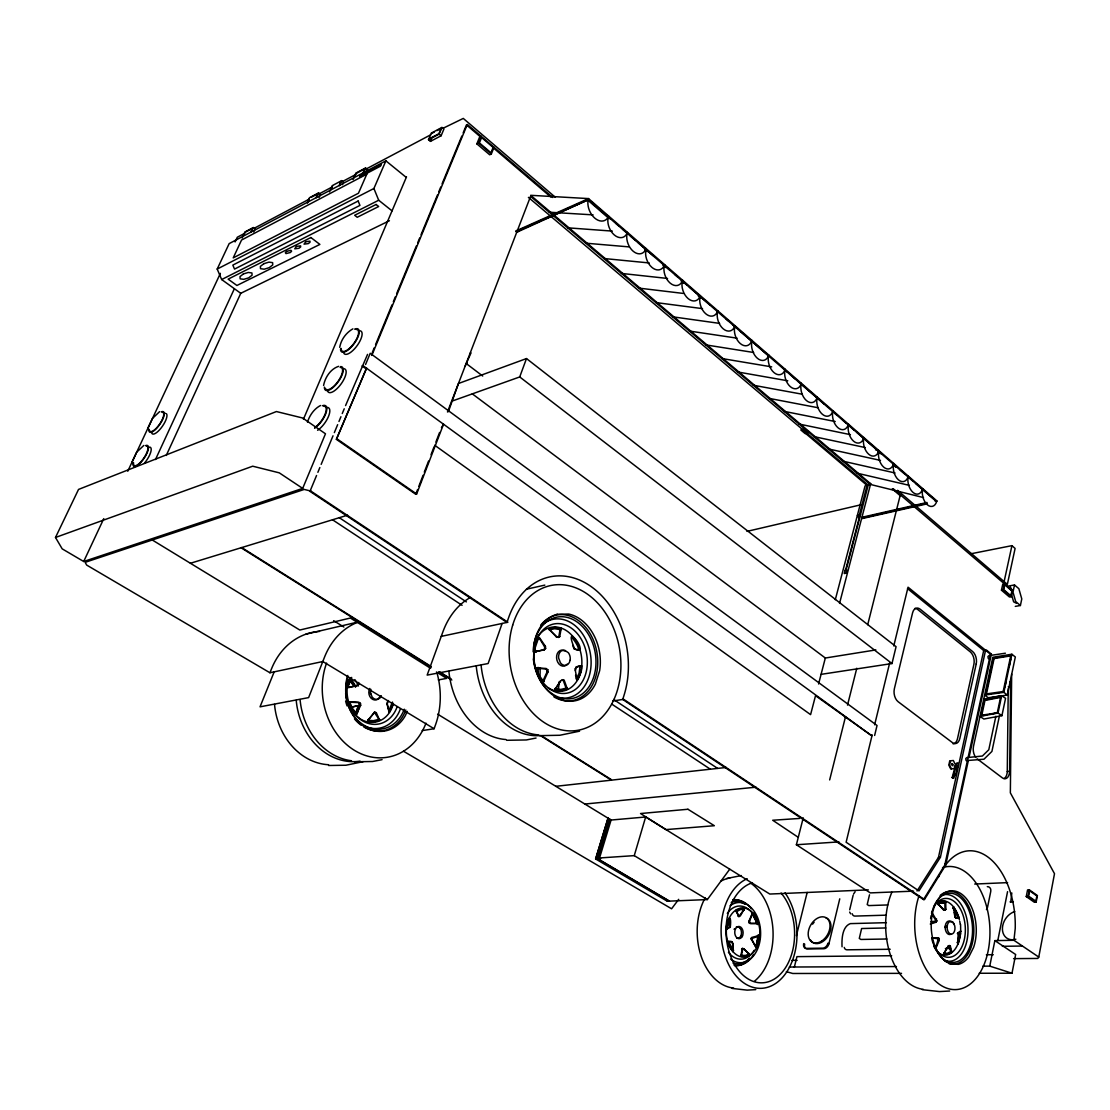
<?xml version="1.0" encoding="UTF-8"?>
<svg xmlns="http://www.w3.org/2000/svg" width="1110" height="1110" viewBox="0 0 1110 1110"><rect width="100%" height="100%" fill="white"/><g stroke="black" fill="none" stroke-linecap="round" stroke-linejoin="round"><path stroke-width="1.5" d="M977.133 758.824L1002.372 777.874A9.268 5.467 82.8 0 0 1009.628 771.27L1010.586 686.479A9.13 5.37 81.2 0 0 1009.989 681.804M1011.668 674.075L1010.35 792.845L1054.5 873.695L1038.766 957.07L1037.808 958.443L1013.569 958.638M1004.259 778.471A9.255 5.481 82.9 0 0 1007.269 771.492L1008.241 688.519M945.859 909.284L945.72 901.611L941.474 901.445L937.437 903.262L943.222 909.617L945.151 910.158L945.859 909.284L944.374 910.02M944.985 909.257L944.874 902.652L941.211 902.499L937.728 904.081M534.687 652.014L543.525 649.752L544.746 648.517L544.552 646.686L538.738 637.265L535.436 643.911L533.841 651.736L544.233 649.919L545.634 648.476L545.426 646.353L539.515 637.695M959.706 931.831L960.802 931.29L957.333 933.538L959.706 931.831L957.417 942.709L958.166 943.944L960.719 933.579L960.58 924.408M950.84 934.204A6.771 4.135 86.1 0 1 948.009 934.009A6.771 4.135 86.3 0 1 945.165 927.461L945.221 926.281A6.771 4.135 86.1 0 1 951.298 922.049M949.438 945.456L947.69 946.428L950.299 945.9L951.88 952.38L947.871 954.336L943.611 954.295L946.913 947.663M379.662 720.307L374.348 712.273L367.577 721.125L373.737 721.791L379.662 720.307L376.304 712.648L374.348 712.273M758.962 935.536L756.007 946.983L750.832 938.602L751.775 937.423L758.962 935.536L756.007 946.983M943.611 954.295L943.847 952.644M726.231 929.334C726.259 919.815 732.142 911.504 730.269 927.294L726.231 929.334L727.314 928.848L729.964 918.9L729.325 917.776M755.438 946.691L751.553 938.644L758.56 936.008M567.404 689.102L561.341 690.67L555 689.823L560.689 680.763L562.867 679.625L564.255 680.402L567.404 689.102L566.044 688.117L563.325 680.624L562.132 679.958M580.044 666.305L579.087 673.229L576.367 678.931L577.2 680.375C579.892 676.309 586.621 660.644 575.757 667.457L581.473 665.709M730.269 927.294L729.52 918.095M533.841 651.736L538.738 637.265M574.966 668.608L577.2 680.375M575.355 670.565L576.492 667.041M740.856 955.752L742.354 948.439L744.102 948.925L749.472 954.628L745.379 956.404L741.064 956.376L742.992 948.578M1038.766 957.07L1013.943 940.295L1015.22 928.598A69.375 41.667 85.9 0 0 991.951 860.403A69.375 41.667 85.9 0 0 946.372 863.982L924.463 899.516L923.506 899.558L622.738 699.453L624.181 694.818A82.334 61.702 79.7 0 0 589.646 585.539A82.334 61.702 79.7 0 0 508.616 617.659L506.965 622.433L309.967 491.369L316.558 475.496M393.384 703.379L389.346 712.37L386.849 703.629L387.862 700.882M389 711.94L387.279 703.698L388.458 700.521M735.916 910.852L740.092 908.577L744.394 908.701L740.439 915.736L738.844 916.61L735.916 910.852L739.44 916.43M736.915 911.476L740.523 909.52L744.213 909.631M953.657 906.939L953.185 908.646L953.601 907.397L955.433 917.026L956.209 917.956L959.165 917.79L953.657 906.939L953.226 908.258L957.972 917.595L955.419 917.748L956.209 917.956M351.787 706.931L358.225 705.877L356.629 712.634M358.225 705.877L356.088 712.093M348.471 687.645L356.837 685.55L358.599 682.497L358.724 684.398L357.378 685.702L347.707 687.409L350.718 677.613M347.707 687.409L351.676 677.391M339.729 347.375C340.936 339.716 346.181 332.681 352.869 328.851M875.512 449.827L878.884 450.577L878.454 453.421A12.182 7.506 76.2 0 0 883.685 467.13A12.182 7.506 76.2 0 0 892.759 465.812L893.689 463.425L893.272 466.242A12.085 7.395 76.6 0 0 898.434 479.839A12.085 7.395 76.6 0 0 907.37 478.465L908.271 476.079L907.869 478.896A12.002 7.298 76.9 0 0 912.975 492.382A12.002 7.298 76.9 0 0 921.772 490.953L922.66 488.566L922.271 491.369A11.919 7.201 77.2 0 0 927.322 504.745A11.919 7.201 77.2 0 0 935.98 503.246L936.84 500.874L588.536 198.593L530.663 195.304L871.891 484.82L923.52 497.585M943.68 953.24L947.357 953.282L950.812 951.589L948.689 945.637M323.579 385.503C325.063 377.442 330.6 368.881 338.661 366.328M848.637 424.325L848.179 427.183A12.363 7.714 75.5 0 0 853.521 441.128A12.363 7.714 75.5 0 0 862.914 439.948L863.871 437.548L863.427 440.392A12.265 7.617 75.9 0 0 868.714 454.226A12.265 7.617 75.9 0 0 877.941 452.977L878.884 450.577M744.075 910.172L744.394 908.701M752.108 340.562L751.581 343.503A12.987 8.408 72.8 0 0 757.311 358.211A12.987 8.408 72.8 0 0 767.69 357.462L768.772 355.02L768.259 357.947A12.876 8.283 73.3 0 0 773.92 372.53A12.876 8.283 73.3 0 0 784.118 371.697L785.186 369.255L784.687 372.183A12.765 8.172 73.8 0 0 790.278 386.627A12.765 8.172 73.8 0 0 800.31 385.725L801.351 383.297L800.865 386.197A12.668 8.061 74.2 0 0 806.387 400.516A12.668 8.061 74.2 0 0 816.266 399.531L817.279 397.116L816.793 400.002A12.557 7.936 74.7 0 0 822.274 414.196A12.557 7.936 74.7 0 0 831.973 413.142L832.972 410.728L832.5 413.614A12.46 7.825 75.1 0 0 837.911 427.683A12.46 7.825 75.1 0 0 847.457 426.559L848.428 424.145M756.229 945.137L757.284 939.67A33.147 22.755 88 0 0 757.644 935.425M1036.13 902.194L1037.406 895.548L1029.345 889.859L1027.569 889.929L1026.264 896.575L1034.353 902.25L1036.13 902.194L1028.04 896.519L1026.264 896.575M979.2 973.262L1012.001 973.22L1015.65 954.503L994.865 940.614L989.759 966.13L982.85 966.158M1028.04 896.519L1029.345 889.859M1010.697 902.305L1011.82 892.967M997.821 940.42L1007.561 891.649M646.298 248.723L645.659 251.748A13.722 9.157 69.4 0 0 651.82 267.302A13.722 9.157 69.4 0 0 663.364 267.08L664.599 264.61L663.974 267.607A13.584 9.033 70 0 0 670.065 283.022A13.584 9.033 70 0 0 681.401 282.703L682.608 280.233L682.012 283.23A13.459 8.908 70.6 0 0 688.02 298.493A13.459 8.908 70.6 0 0 699.147 298.077L700.341 295.621L699.758 298.604A13.334 8.783 71.2 0 0 705.696 313.728A13.334 8.783 71.2 0 0 716.63 313.228L717.795 310.772L717.226 313.741A13.223 8.658 71.8 0 0 723.096 328.726A13.223 8.658 71.8 0 0 733.849 328.13L734.973 325.688L734.418 328.643A13.098 8.533 72.3 0 0 740.217 343.489A13.098 8.533 72.3 0 0 750.79 342.81L751.9 340.368M1004.841 687.062L1006.229 680.472M1009.018 667.304L1010.752 659.062M1011.876 654.234L1015.331 656.995L1007.339 695.054L1003.842 692.335L1011.876 654.234L992.839 657.273L973.498 746.308A9.38 5.619 82.5 0 0 975.787 757.464M999.375 716.075L991.924 751.414L983.946 759.226L966.13 760.614L965.755 758.588L966.782 757.63L982.405 756.021L988.788 749.763L995.878 716.241M1001.914 715.672L998.015 713.036L979.977 716.422L983.876 719.03L1001.914 715.672L1005.563 698.315L1001.678 695.665L983.696 699.203M997.404 712.232L1000.679 696.761L984.292 699.98L980.976 715.326L998.098 712.703L989.884 714.257M1015.289 606.379L1020.395 605.505L1021.783 598.942L1018.855 588.688L1014.512 584.97L1007.713 586.191M998.015 713.036L1001.678 695.665M1003.801 692.002L1003.176 691.516L1010.821 655.288L993.478 658.05L985.722 694.014L986.346 694.499L994.102 658.535L993.478 658.05M1011.557 592.56L1010.877 595.751L1003.704 589.632L1004.744 584.831L1011.904 590.964M1011.141 596.694L1003.163 589.896L1004.467 583.888L1002.76 584.207L1001.456 590.201L1009.434 596.986L1011.141 596.694L1012.431 590.7L893.148 488.677M1014.512 584.97L1012.986 592.116L1015.664 601.481L1020.395 605.505M981.67 715.797L984.972 700.452L1001.373 697.233M1004.12 581.598L1011.932 545.648L971.111 553.737M923.506 899.558L944.776 865.134L990.467 654.234L908.049 587.19L893.786 645.923M968.336 760.6L945.72 865.078L944.776 865.134M969.058 757.228L991.383 654.095L986.485 650.099L983.696 650.529L907.508 588.633M954.933 765.747L954.322 768.536L950.729 768.952L948.814 765.095L949.744 760.891L953.324 760.489L955.238 764.346M917.026 890.997L938.463 857.406L983.696 650.529M872.196 734.862L846.125 842.24L918.969 890.914L940.392 857.295L985.569 650.238M608.558 215.964L607.891 219.017A14 9.421 68.1 0 0 614.205 234.876A14 9.421 68.1 0 0 626.165 234.848L627.455 232.378L626.803 235.403A13.861 9.296 68.8 0 0 633.047 251.124A13.861 9.296 68.8 0 0 644.799 250.999L646.062 248.515M950.493 760.808L949.563 765.012L951.478 768.883M557.775 637.348L558.829 636.64L560.05 629.592L554.611 628.718L549.367 629.911L548.77 628.76L554.875 627.386L561.188 628.399L559.759 636.585L558.538 637.404L556.193 636.738L548.77 628.76M956.279 769.785L956.945 766.885M367.577 721.125L368.173 719.488M869.491 894.826L867.215 904.567L868.825 905.593L887.778 904.941M849.705 909.714L853.146 895.229M874.638 735.458L877.039 725.496L370.213 353.285L365.579 364.482M821.081 674.353L891.982 663.544L896.075 646.686L526.487 358.558L458.458 383.505L448.371 411.671M935.272 501.373L935.466 500.541L915.833 483.516M828.92 943.805L827.949 943.209A5.203 3.621 -60.6 0 1 822.885 948.148L806.318 948.384A5.162 3.552 -60.8 0 1 803.696 943.611L804.667 944.194A5.162 3.552 -60.8 0 0 807.289 948.967L823.856 948.745A5.203 3.621 -60.7 0 0 828.92 943.805L839.757 898.822M555 689.823L555.541 688.006M874.638 724.788L889.721 662.698M148.088 427.822L152.472 418.442L159.59 411.657M132.187 461.788L136.669 452.214L143.8 445.457M796.425 935.55L807.178 892.44M794.288 967.365L796.938 956.64L891.663 955.71M847.513 705.114L856.781 668.248M867.715 624.68L900.127 495.629L901.029 495.421M829.656 779.914L845.515 716.685L844.585 716.81M913.572 891.136L870.295 892.898L796.383 844.752L803.238 817.876M818.57 683.982L825.327 658.022L875.859 649.919M839.535 603.424L861.721 518.092L926.822 503.288M862.636 517.884L863.386 517.538L863.178 518.342L861.943 517.288L870.448 484.584L530.566 196.373L517.052 231.435L539.918 221.278M861.721 518.092L925.92 503.357M835.303 599.705L865.078 485.889L871.35 484.362M858.71 515.026L858.183 517.038L860 516.622M859.376 514.873L867.063 485.431L805.652 433.469M845.584 570.138L860.042 514.721M846.07 570.027L868.214 485.125L528.402 197.372M733.044 951.686L733.002 943.819L731.851 941.724C723.359 938.893 730.741 949.189 733.044 951.686L733.543 950.104M392.468 702.047L388.625 711.08L389.346 712.37M645.659 816.988L611.083 820.04L599.553 857.961L634.254 855.63L645.659 816.988L769.785 894.049L868.297 889.873M953.767 778.36L952.852 777.68L956.862 762.986L957.722 762.875L958.318 764.068L955.696 774.169L953.06 778.276L952.144 777.597L955.821 764.346L956.404 765.539M667.318 901.237L595.612 858.946L608.169 817.723L595.668 858.987M609.57 819.249L597.513 858.862L669.177 901.167M609.889 819.18L597.832 858.793L669.496 901.112M572.649 636.169L572.122 637.764C574.605 640.442 583.638 653.665 573.814 648.587C592.712 657.536 561.341 617.091 574.605 648.74M307.456 422.091C309.676 415.334 314.075 408.813 320.512 405.511M502.108 623.459L488.123 663.544L427.142 675.116L442.918 631.784A79.157 61.328 79.9 0 1 470.446 597.43M422.188 730.588L434.107 728.743L435.606 724.553A73.427 60.245 80.3 0 0 437.132 673.381M447.483 411.976L516.719 232.295L588.577 199.633L610.833 218.934M451.603 401.265L519.716 376.942L526.487 358.558M958.069 933.274L958.166 943.944M516.802 231.241L517.135 230.38L517.94 231.047L517.607 231.907L516.261 230.769L516.719 232.295M336.385 439.352L366.55 368.201L336.385 439.352L415.764 494.283L417.596 489.538M418.817 486.374L423.077 475.288M424.298 472.125L428.571 461.052M431.013 454.725L434.052 446.803M435.897 442.044L439.574 432.484M441.419 427.711L443.542 424.214L416.652 494.006L415.764 494.283M931.942 937.742L937.811 937.756L939.046 938.685L939.185 940.461L935.536 949.092L938.2 938.81L932.4 938.005M748.931 921.175L752.289 913.502L757.603 923.298L750.249 923.589L749.083 922.771L748.931 921.175L750.776 923.367L757.075 923.631M749.652 921.286L752.289 913.502M476.842 143.856L478.493 143.023L481.213 136.322L479.575 137.168L476.842 143.856L489.69 154.79L491.341 153.971L494.033 147.283M274.184 671.855L260.031 706.834L308.622 697.607L324.481 657.245A73.427 60.245 80.3 0 1 357.6 622.308M441.253 636.377L507.881 622.238L310.842 491.078L304.223 489.427L85.123 562.34L86.691 565.087L269.924 672.757L271.603 668.608A70.86 59.579 80.5 0 1 319.5 631.437M372.266 352.605L374.237 347.818M375.555 344.641L392.024 304.834M393.342 301.642L395.313 296.87M396.631 293.678L416.389 245.907M417.707 242.729L419.691 237.956M421.009 234.765L437.479 194.958M438.783 191.766L440.767 186.993M442.085 183.816L461.843 136.044M463.161 132.853L466.45 124.889L480.949 137.293M371.822 355.436L467.324 124.445L552.752 197.511M317.876 472.319L319.846 467.546M321.165 464.368L333.028 435.786M334.346 432.609L337.648 424.672M338.966 421.495L340.936 416.722M342.255 413.544L344.239 408.785M345.557 405.608L367.549 354.368M543.289 682.22L543.04 680.721L547.119 671.869L546.911 669.968L545.468 668.9L535.519 668.248L538.669 675.879L543.289 682.22L548.021 671.925L547.799 669.732L546.12 668.484L536.283 667.845M302.683 488.4L325.48 433.788L302.628 417.998L276.418 411.546L78.532 489.427L55.5 537.476L62.188 548.853L83.694 561.507L302.683 488.4L279.276 472.846L252.705 466.2L55.5 537.476M441.1 135.767L443.889 129.107L441.933 127.456L431.304 133.089L428.502 139.721L430.458 141.358L441.1 135.767L439.13 134.116L428.502 139.721M439.13 134.116L441.933 127.456M430.458 141.358L431.582 138.708M303.432 419.233L406.51 176.851M356.338 714.493L359.737 703.56L358.391 702.63L349.039 702.13L351.967 708.902L356.338 714.493L360.681 705.308L360.459 703.365L358.891 702.269L349.747 701.756M347.707 685.883L349.941 679.889L349.553 681.582M389.43 220.724L240.759 293.304L221.667 279.54L217.199 269.064L373.904 188.492L385.892 160.839L406.26 177.42M366.328 172.092L367.452 169.525L365.537 167.985L355.894 173.091L353.077 179.487M362.512 174.02L364.774 168.886L356.102 173.479M363.289 173.118L365.537 167.985M342.449 184.69L343.573 182.151L341.672 180.639L332.334 185.606L329.503 191.919M339.23 185.328L340.923 181.527M339.41 185.717L341.672 180.639M330.822 189.768L332.514 185.98M316.114 197.552L317.807 193.778L311.008 197.386M316.419 197.622L318.542 192.918L320.429 194.389L319.028 197.525M307.373 202.395L309.482 197.719L318.542 192.918M307.401 203.102L309.093 199.356M166.264 455.447L240.759 293.304M407.287 711.399L405.303 715.7A39.349 32.315 80.3 0 1 370.476 729.686A39.349 32.315 80.3 0 1 345.668 693.93L346.445 680.277A39.349 32.315 80.3 0 1 347.777 675.435M953.06 778.276L954.975 774.114M155.469 459.54L234.376 288.711M253.69 231.976L255.092 228.951L253.233 227.564L244.963 231.948L242.147 237.97M250.846 232.018L252.539 228.382L245.088 232.323M251.124 232.101L253.233 227.564M127.761 471.25L220.391 273.351M235.098 241.938L237.304 237.235L244.908 233.197M217.199 269.064L229.159 243.617L385.892 160.839M83.694 561.507L103.785 518.634M381.327 695.734L379.093 698.107A7.201 5.925 80.4 0 1 371.031 698.121A7.201 5.925 80.4 0 1 369.838 688.45M742.104 936.66L742.521 935.813A6.091 4.19 88 0 0 740.87 927.225A6.091 4.19 88 0 0 735.111 929.903A6.091 4.19 88 0 0 737.456 938.186A6.091 4.176 87.9 0 0 742.104 936.66L740.939 935.688L742.521 935.813M733.433 950.479L728.757 941.946L731.851 941.724M853.576 893.98L855.116 891.788M943.791 953.601L948.273 946.372M738.844 916.61L744.227 909.34M379.093 698.107L380.855 696.733A6.854 5.633 80.3 0 1 372.211 697.191L370.49 692.862A6.854 5.633 80.3 0 1 370.948 689.407M555.208 688.977L560.689 680.763M667.263 901.209L707.347 899.572L729.742 869.199M930.652 923.492L936.035 920.898L931.498 913.114M930.291 924.075L935.938 922.257L936.909 920.939L931.637 911.907M367.757 720.362L374.93 711.982M678.696 899.336L671.592 908.785L403.429 751.206M944.874 902.652L945.72 901.611M741.064 956.376L741.702 954.878M945.096 903.235L945.984 902.277M560.05 629.592L561.188 628.399M560.259 630.258L561.424 629.162M350.926 707.389L357.489 705.655M572.746 645.34L573.426 647.421M738.164 938.325L736.776 938.228L739.468 937.714A5.786 3.968 88 0 0 740.148 928.321M756.659 923.395L757.603 923.298M945.165 927.461L947.149 926.337A6.452 3.927 86.2 0 1 952.921 922.271L954.711 925.754A6.452 3.927 86.2 0 1 952.505 933.829L951.159 934.148A6.452 3.927 86.2 0 1 947.149 926.337L945.221 926.281M431.554 133.477L434.287 132.034M437.021 130.578L441.114 128.413L438.88 133.741L429.306 138.778M254.051 228.355L308.857 199.328M319.513 193.681L331.696 187.229M342.366 181.596L356.06 174.339M365.204 169.497L430.666 134.823M442.848 128.371L463.272 118.423L555.388 197.316M535.519 668.248L537.004 668.345M959.539 931.665L960.622 931.096M349.039 702.13L350.524 702.186M221.667 279.54L378.704 200.244L392.038 210.872M726.467 929.514L727.314 928.848M530.566 196.373L531.44 195.971M549.256 212.218L593.087 214.868M516.261 230.769L588.536 198.593L588.203 199.495A14.943 10.101 67.4 0 0 594.696 218.059A14.943 10.101 67.4 0 0 608.336 216.95M515.928 231.643L588.203 199.495L936.646 501.706L936.84 500.874L936.063 501.054M543.054 219.877L588.577 199.633M567.654 227.814L612.304 231.102M566.044 688.117L560.814 689.463L555.361 688.741M585.775 243.187L629.092 246.892M603.84 258.505L649.197 262.945M378.413 719.446L373.321 720.709L368.021 720.14M621.42 273.421L667.526 278.444M544.552 646.686L545.426 646.353M638.736 288.1L683.469 293.442M470.099 353.271L470.987 352.938L465.229 365.912M467.06 363.15L466.158 363.483L482.711 376.04M580.363 666.597L581.834 666.042M655.788 302.558L702.519 308.635M672.604 316.808L719.599 323.385M689.365 331.044L737.068 338.161M705.696 344.877L753.648 352.48M309.967 491.369L310.842 491.078M721.778 358.516L771.672 366.869M737.637 371.961L787.767 380.785M753.274 385.225L802.336 394.23M190.407 563.269L347.569 515.165M526.473 589.202L544.83 585.109M768.689 398.296L817.959 407.717M726.592 878.509L741.383 875.568M733.155 951.256L733.002 943.819M784.076 411.338L835.233 421.536M359.737 703.56L360.459 703.365M799.061 424.048L850.413 434.648M546.911 669.968L547.799 669.732M813.838 436.591L865.384 447.58M954.85 915.278L954.753 916.943M828.421 448.953L880.48 460.4M842.795 461.136L895.035 472.971M935.786 919.316L936.618 919.108M856.989 473.165L909.367 485.361M375.527 712.842L376.304 712.648M563.325 680.624L564.255 680.402M869.186 483.516L870.087 483.294M305.93 634.171L357.42 622.155M746.975 531.385L861.18 504.717M857.378 515.331L860.528 514.61M861.943 517.288L927.016 502.469M862.276 518.55L927.405 503.801M363.192 761.654L345.931 765.234L328.56 765.498M579.545 731.185L559.815 735.264L539.529 735.639M269.924 672.757L322.802 661.532L434.107 728.743M536.061 738.039L526.334 739.954L506.687 740.287M382.09 759.656L372.571 761.502L354.7 761.793M983.307 715.492L986.596 714.868M438.297 679.931L446.664 678.376L436.452 671.98M1001.456 590.201L1003.163 589.896M1011.321 590.687L1012.223 590.534L1010.28 586.871M1016.413 603.271L1013.624 601.828L1011.39 594.044M994.102 658.535L1011.446 655.774L1010.821 655.288M737.928 916.18L738.649 916.069M749.083 922.771L749.777 922.66M612.678 701.02L623.667 699.314L924.463 899.516M990.467 654.234L991.383 654.095M1005.383 653.207L988.913 655.663L987.928 656.537L988.302 658.508L989.523 658.854M938.2 938.81L939.046 938.685M985.722 694.014L1003.176 691.516M987.942 694.277L991.105 693.819M995.864 693.139L999.042 692.682M1003.842 692.335L984.681 695.068L988.191 697.76L1007.339 695.054M557.151 614.302L568.695 614.052A44.192 33.12 79.7 0 1 599.636 670.745L595.39 684.065A44.192 33.12 79.7 0 1 566.031 700.923C554.806 698.842 545.926 690.448 540.445 680.777A44.192 33.12 79.7 0 1 533.591 658.688L534.132 643.398A44.192 33.12 79.7 0 1 557.178 614.288M949.438 946.025L950.299 945.9M1008.255 686.785L1010.586 686.479M952.99 765.858L951.534 764.776L951.811 763.486L953.282 764.582M555.832 786.31L611.416 780.163L541.153 736.069M726.231 767.454L612.082 780.08L541.916 736.041M584.887 804.042L755.993 787.184M1007.269 771.492L1009.628 771.27M556.193 636.738L558.538 637.404M799.491 818.445L772.699 820.248L797.743 836.982M796.383 844.752L838.938 841.893M595.612 858.946L600.663 858.613L599.553 857.961M558.829 636.64L559.759 636.585M755.771 989.62L747.155 990.134L732.003 988.413M938.463 857.406L940.392 857.295M945.068 863.788L946.011 863.733M949.702 991.022L939.49 991.577L922.354 989.676M544.746 648.517L545.634 648.476M938.005 876.636L938.949 876.595M974.705 884.046L1007.589 882.63M357.989 684.426L358.724 684.398M937.756 903.207L944.652 902.971M1010.058 901.861L1013.375 901.75M885.96 915.167L855.075 916.083A5.217 3.663 -59.2 0 1 852.216 913.752M886.418 922.674L850.329 923.617C842.115 926.642 841.685 939.393 842.046 946.802M931.082 921.508L936.243 921.383M885.822 927.96L861.61 928.529L859.293 938.436L860.916 939.462L886.904 938.991M931.928 938.172L938.852 938.047M994.865 940.614L1013.943 940.295M1002.344 946.303L1022.379 946.039M890.206 949.258L847.11 949.813A5.272 3.705 -60.5 0 1 844.252 947.385M945.387 948.537L950.562 948.467M986.374 954.78L993.256 954.711M791.957 960.386L797.146 960.358M789.349 967.032L896.464 966.546M901.528 973.359L792.762 973.484L786.366 971.666M741.577 949.258L742.312 949.286M936.035 920.898L936.909 920.939M547.119 671.869L548.021 671.925M750.832 938.602L751.553 938.644M359.931 705.238L360.681 705.308M952.144 777.597L952.852 777.68M943.222 909.617L945.151 910.158M727.591 941.779L728.757 941.946M938.325 940.337L939.185 940.461M731.212 941.516L732.558 942.446M957.972 917.595L959.165 917.79M741.882 955.419L745.601 955.446L749.125 953.906L749.472 954.628M727.771 941.446L728.909 941.655M578.601 649.6L580.169 649.919M742.354 948.439L744.102 948.925M957.875 917.887L959.054 918.136M543.525 649.752L544.233 649.919M578.352 649.863L579.878 650.224M935.203 922.021L935.938 922.257M534.59 651.334L535.311 651.556M989.759 966.13L1012.001 973.22M946.747 962.051L950.604 963.938L958.471 964.34A37.005 22.477 86.2 0 0 968.863 956.806L973.636 947.316A37.005 22.477 86.2 0 0 964.521 896.603A37.005 22.477 86.2 0 0 934.009 907.591C930 919.635 930.374 932.941 934.481 944.915A36.991 22.491 86.2 0 0 946.747 962.051A37.005 22.477 86.2 0 1 934.495 944.915M634.254 855.63L707.347 899.572M152.07 539.862L299.797 630.036L350.385 618.034L430.611 668.317M437.617 714.16L611.083 820.04M378.454 718.794L379.703 719.558M333.652 620.67L343.878 627.025M241.689 547.563L430.805 666.291M439.574 671.8L451.27 679.14M241.064 547.757L431.36 667.179M438.686 671.772L451.853 680.028M566.114 687.395L567.487 688.255M950.895 951.02L951.991 951.7M332.514 519.771L462.093 605.311M611.693 704.073L710.372 769.216M339.285 517.69L466.366 601.898M613.65 699.508L717.629 768.411M337.26 439.047L416.652 494.006M735.986 910.242L736.984 910.963M434.662 445.221L810.591 714.632L815.531 695.679L871.766 735.791L362.901 365.551M950.812 951.589L951.88 952.38M362.026 365.912L365.676 368.548M472.305 393.856L825.327 658.022M739.593 927.71L740.148 928.321L738.969 927.238A5.786 3.968 88 0 0 736.249 927.058M519.716 376.942L891.982 663.544M478.493 143.023L491.341 153.971M897.532 490.315L1007.353 584.36L1015.109 548.437L1011.932 545.648M492.812 147.436L550.81 197.011M892.218 488.872L900.127 495.629M616.064 223.485L618.686 225.76M622.613 229.159L627.844 233.697M630.466 235.972L635.697 240.509M638.319 242.785L654.026 256.41M667.124 267.774L669.732 270.035M674.977 274.586L677.586 276.848M681.512 280.261L686.757 284.798M689.379 287.074L710.317 305.236M726.023 318.861L728.646 321.137M732.572 324.536L736.499 327.95M740.425 331.349L767.912 355.2M783.618 368.825L787.545 372.238M791.472 375.638L795.398 379.051M798.021 381.313L824.203 404.026M834.678 413.114L837.287 415.39M842.532 419.927L846.458 423.326M849.081 425.602L854.312 430.139M856.934 432.414L881.798 453.99M893.578 464.216L896.2 466.477M900.127 469.891L905.358 474.428M907.98 476.703L913.211 481.24M588.244 200.535L609.196 218.698M644.563 249.348L647.172 251.623M662.892 265.234L665.514 267.51M681.221 281.135L683.843 283.411M698.245 295.898L700.868 298.16M877.649 451.423L880.272 453.699M893.37 465.048L895.978 467.324M743.644 948.828L749.167 954.017L748.861 953.393M549.145 629.523L556.707 636.682M937.437 903.262L943.819 909.7M356.199 713.147L352.425 708.333L349.914 702.505M349.941 679.889L354.146 685.286M350.08 681.165L353.701 685.813M752.538 914.682L757.131 923.118M543.04 680.721L539.058 675.269L536.352 668.692M850.676 913.849L849.649 912.115M934.148 946.553L935.189 947.774M952.921 922.271L953.989 923.77M576.367 678.931L575.563 675.31M957.292 942.432L958.013 943.611M373.904 188.492L378.704 200.244M937.797 903.928L938.033 904.65M935.633 947.343L936.049 948.606M732.017 942.362L732.544 943.958M751.803 913.932L752.122 915.042M543.622 680.236L543.969 681.665M356.74 712.717L356.976 713.994M370.49 692.862L370.685 694.041M1015.844 939.213A15.36 11.78 -57.1 0 1 1002.427 929.361A15.36 11.78 -57.1 0 1 1014.762 911.546M987.303 886.654A5.494 4.121 -56.4 0 1 990.73 891.58L987.581 907.009A5.522 4.149 -57.1 0 1 986.457 909.603M989.537 671.98A9.171 5.425 81 0 1 990.175 670.052M825.812 917.762A14.041 9.699 -60.3 0 1 827.519 936.854A14.041 9.699 -60.3 0 1 810.383 939.892M812.617 924.158A14.041 9.699 -60.3 0 1 814.116 922.271M923.215 989.288A60.814 37.615 86.5 0 1 890.123 954.059A60.814 37.615 86.5 0 1 891.843 892.274M942.543 867.632A61.66 37.504 86.2 0 1 989.953 931.415A61.66 37.504 86.2 0 1 943.486 986.776A61.66 37.504 86.2 0 1 919.066 895.59M953.989 912.212A54.862 33.952 86.4 0 1 954.919 916.735M940.295 895.34A36.408 22.158 86.3 0 1 973.414 923.104A36.408 22.158 86.3 0 1 948.523 963.411M934.009 906.537A29.498 17.996 86.3 0 1 959.97 908.299A29.498 17.996 86.3 0 1 959.734 950.535A29.498 17.996 86.3 0 1 933.788 945.9M932.886 908.923A34.674 21.104 86.3 0 1 964.451 902.083A34.674 21.104 86.3 0 1 965.811 954.683A34.674 21.104 86.3 0 1 933.829 945.207M933.316 943.875A34.674 21.104 86.3 0 1 931.651 938.228M930.624 918.622A34.674 21.104 86.3 0 1 931.082 915.708M931.692 912.906A34.674 21.104 86.3 0 1 932.455 910.214M960.358 933.69A27.167 16.608 86.3 0 1 938.644 953.088M937.992 901.972A27.167 16.608 86.3 0 1 953.615 907.009M954.378 908.036A27.167 16.608 86.3 0 1 959.415 919.788M959.734 921.3A27.167 16.608 86.3 0 1 960.219 924.366M940.323 895.909A33.453 20.396 86.2 0 1 967.892 926.475A33.453 20.396 86.2 0 1 944.666 960.58M538.655 734.903A72.427 55.111 79.8 0 1 481.102 665.265M543.595 623.681A39.932 30.012 79.7 0 1 589.882 651.195A39.932 30.012 79.7 0 1 559.939 697.843M567.252 664.099A8.089 6.077 79.9 0 1 559.107 664.141A8.089 6.077 79.9 0 1 557.345 653.512A8.089 6.077 79.9 0 1 565.073 651.071M533.133 651.792A41.403 31.066 79.7 0 1 579.878 624.139A41.403 31.066 79.7 0 1 582.209 693.986A41.403 31.066 79.7 0 1 533.369 659.062M534.409 643.772A32.426 24.406 79.7 0 1 566.627 630.785A32.426 24.406 79.7 0 1 580.072 674.214A32.426 24.406 79.7 0 1 548.007 687.7M540.639 625.221A43.484 32.62 79.7 0 1 583.721 625.138A43.484 32.62 79.7 0 1 594.141 681.221A43.484 32.62 79.7 0 1 553.973 696.941M540.195 735.569A72.219 55.07 79.8 0 1 476.245 666.18M505.966 739.538A71.04 54.931 79.9 0 1 448.898 671.37M559.246 681.554A71.04 54.931 79.9 0 1 558.247 689.893M538.072 667.374A31.593 24.323 79.9 0 1 537.809 675.407M534.826 649.031A38.753 29.887 79.9 0 1 536.213 652M540.029 668.067A38.753 29.887 79.9 0 1 539.696 677.891M426.004 723.151A65.587 53.891 80.3 0 1 354.756 750.54A65.587 53.891 80.3 0 1 326.576 663.114M351.454 760.752A64.616 53.655 80.4 0 1 300.075 699.577M405.83 709.984A38.725 31.829 80.3 0 1 363.858 726.981M361.305 725.329A38.725 31.829 80.3 0 1 354.423 718.878M347.083 705.904A38.725 31.829 80.3 0 1 345.612 700.993M396.936 707.32A31.371 25.821 80.3 0 1 362.623 720.889A31.371 25.821 80.3 0 1 349.317 678.598M400.294 709.165A35.575 29.276 80.3 0 1 364.08 726.037M404.262 709.193A36.866 30.303 80.3 0 1 364.579 725.538A36.866 30.303 80.3 0 1 347.832 676.864M393.342 703.671A28.888 23.809 80.3 0 1 353.923 713.258M351.135 709.262A28.888 23.809 80.3 0 1 348.928 704.781M347.388 699.952A28.888 23.809 80.3 0 1 346.75 696.608M347.125 684.925A28.888 23.809 80.3 0 1 348.498 680.263M785.047 892.815A55.986 37.934 87.8 0 1 782.037 977.966A55.986 37.934 87.8 0 1 725.441 956.862A55.986 37.934 87.8 0 1 747.196 878.704M781.079 893.037A50.56 34.257 87.8 0 1 782.175 972.221A50.56 34.257 87.8 0 1 729.631 953.407A50.56 34.257 87.8 0 1 752.427 882.769M732.864 899.669A33.147 22.755 88 0 1 741.979 901.528M743.214 902.222A33.147 22.755 88 0 1 745.601 903.915M753.801 914.987A33.147 22.755 88 0 1 756.423 922.729M749.458 958.776A33.147 22.755 88 0 1 734.806 965.853M733.641 988.067A55.278 37.934 88 0 1 700.715 954.891A55.278 37.934 88 0 1 705.141 897.879M720.931 881.132A55.278 37.934 88 0 1 729.853 878.01M750.416 882.949A55.278 37.934 88 0 1 773.032 931.248A55.278 37.934 88 0 1 754.273 981.379M754.148 950.34A26.584 18.19 87.9 0 1 728.438 952.297M727.314 913.391A26.584 18.19 87.9 0 1 757.464 924.561M758.435 935.133A26.584 18.19 87.9 0 1 755.979 946.65M730.116 905.76A30.136 20.632 88 0 1 760.628 933.024A30.136 20.632 88 0 1 730.602 959.054M734.14 929.445A5.786 3.968 88 0 1 734.556 928.654M746.364 960.899A31.122 21.34 88 0 1 733.044 963.133M731.254 902.444A31.122 21.34 88 0 1 744.63 904.026M755.521 918.331A31.122 21.34 88 0 1 757.02 923.284M758.172 935.217A31.122 21.34 88 0 1 756.854 944.332M749.541 958.207A31.122 21.34 88 0 1 747.46 960.095M753.732 954.475A32.676 22.408 88 0 1 733.918 965.006M733.308 900.265A32.676 22.408 88 0 1 751.387 908.715M754.065 912.878A32.676 22.408 88 0 1 755.743 916.402M360.07 761.127A64.449 53.599 80.4 0 1 296.217 700.299M328.574 764.734A63.506 53.363 80.5 0 1 274.531 704.42M350.191 678.821A28.236 23.643 80.5 0 1 354.95 684.939M359.404 703.518A28.236 23.643 80.5 0 1 357.475 712.773M351.024 680.028A30.539 25.613 80.5 0 1 355.519 687.243M354.881 679.639A34.632 29.04 80.5 0 1 358.447 685.98M146.492 446.053A11.627 3.816 -55.9 0 1 142.51 459.942A11.627 3.816 -55.9 0 1 133.561 462.662M145.493 445.637A12.46 4.093 -55.9 0 1 147.575 451.714A12.46 4.093 -55.9 0 1 138.292 464.757A12.46 4.093 -55.9 0 1 133.047 463.147M149.642 447.094A12.446 4.107 -55.9 0 1 150.599 452.63A12.446 4.107 -55.9 0 1 144.383 463.231M162.268 412.226A11.502 3.76 -55.6 0 1 159.313 424.575A11.502 3.76 -55.6 0 1 149.42 430.278M161.255 411.865A12.321 4.024 -55.6 0 1 163.42 417.637A12.321 4.024 -55.6 0 1 154.221 430.555A12.321 4.024 -55.6 0 1 148.92 429.195M166.375 413.669A12.321 4.038 -55.6 0 1 161.269 427.808A12.321 4.038 -55.6 0 1 151.612 432.636M163.933 413.628A12.321 4.038 -55.6 0 1 165.362 413.295M356.102 329.434A13.153 4.953 -53.9 0 1 353.147 344.364A13.153 4.953 -53.9 0 1 341.159 348.429M354.617 329.157A14.097 5.314 -53.9 0 1 358.655 335.123A14.097 5.314 -53.9 0 1 348.151 349.941A14.097 5.314 -53.9 0 1 340.534 348.998M359.404 330.766A14.083 5.328 -53.9 0 1 357.378 345.293A14.083 5.328 -53.9 0 1 343.698 352.911M340.118 367.382A13.292 5.064 -54.3 0 1 338.05 381.368A13.292 5.064 -54.3 0 1 325.286 388.306M340.576 366.577A14.263 5.425 -54.3 0 1 337.246 383.061A14.263 5.425 -54.3 0 1 324.411 387.113M343.489 368.687A14.236 5.439 -54.3 0 1 341.297 383.671A14.236 5.439 -54.3 0 1 327.603 391.081M323.787 406.163A13.459 5.175 -54.8 0 1 324.897 414.71A13.459 5.175 -54.8 0 1 314.81 427.503M327.214 407.439A14.402 5.564 -54.8 0 1 328.435 416.583A14.402 5.564 -54.8 0 1 317.613 430.291M322.33 405.76A14.416 5.55 -54.8 0 1 326.021 412.989A14.416 5.55 -54.8 0 1 314.616 428.224M914.807 608.446A9.477 5.855 79.7 0 1 917.901 609.64L970.32 651.903A9.241 5.55 80.7 0 1 973.9 664.279L957.5 738.663A9.449 5.758 82.2 0 1 953.129 743.866M1036.865 895.937L1035.852 901.251L1028.582 896.131L1029.622 890.803L1036.865 895.937M976.217 663.933L959.859 738.4A9.463 5.758 82.2 0 1 952.463 742.645L898.184 701.756A9.699 6.077 81.4 0 1 894.369 688.741L912.573 612.859A9.49 5.855 79.7 0 1 920.218 609.223L972.637 651.556A9.255 5.55 80.7 0 1 976.217 663.933M570.124 660.2L569.347 662.545A7.701 5.772 79.7 0 1 560.467 662.892L558.621 658.022A7.701 5.772 79.7 0 1 559.495 653.055A7.687 5.758 80.1 0 1 561.729 650.696L564.685 650.252L568.375 652.736A7.701 5.772 79.7 0 1 570.124 660.2M845.099 570.235L844.224 573.537L845.945 573.204L846.805 569.888L845.099 570.235M493.117 147.408L490.967 152.75L479.409 142.899L481.587 137.543L493.117 147.408M381.202 164.474L380.466 166.181L359.598 177.17L360.348 175.477L381.202 164.474M366.8 174.145L358.461 193.223L233.225 257.881L241.55 240.037L366.8 174.145M286.519 251.415L285.339 252.733L286.005 253.593L290.431 252.483L291.597 251.165L290.945 250.305L286.519 251.415M243.354 273.962L239.982 276.612L240.162 278.832L243.742 279.345L248.682 277.847L252.081 275.197L251.928 272.963L248.307 272.45L243.354 273.962M263.847 263.694L260.364 266.4L260.503 268.675L264.166 269.203L269.217 267.649L272.741 264.929L272.63 262.64L268.939 262.126L263.847 263.694M296.425 246.392L294.76 248.806L298.937 248.279L300.644 246.975L300.616 245.865L296.425 246.392M305.75 241.716L304.057 244.144L308.275 243.617L309.995 242.285L309.981 241.175L305.75 241.716M358.155 201.035L232.836 265.096L234.529 269.092L359.945 205.405L358.155 201.035M376.11 204.476L354.673 215.271L357.226 217.269L378.677 206.516L376.11 204.476M310.869 237.54L228.133 279.137L236.916 285.478L319.888 244.408L310.869 237.54M803.931 429.07L800.809 429.945L805.111 433.594L808.246 432.72L803.931 429.07M687.936 809.259L640.539 813.533L665.972 829.6L714.341 825.715L687.936 809.259M821.622 941.1A14.055 9.699 -60.3 0 0 827.061 918.4A14.055 9.699 -60.3 0 0 808.635 930.236A14.055 9.699 -60.3 0 0 821.622 941.1M512.709 625.055A73.648 55.236 79.7 0 0 574.023 730.782A73.648 55.236 79.7 0 0 608.28 617.479A73.648 55.236 79.7 0 0 512.709 625.055M535.644 642.468A35.215 26.473 79.7 0 0 564.477 693.459A35.215 26.473 79.7 0 0 581.543 639.679A35.215 26.473 79.7 0 0 535.644 642.468M728.604 919.524A24.559 16.789 87.9 0 0 743.02 957.042A24.559 16.789 87.9 0 0 757.7 920.939A24.559 16.789 87.9 0 0 728.604 919.524"/></g></svg>
